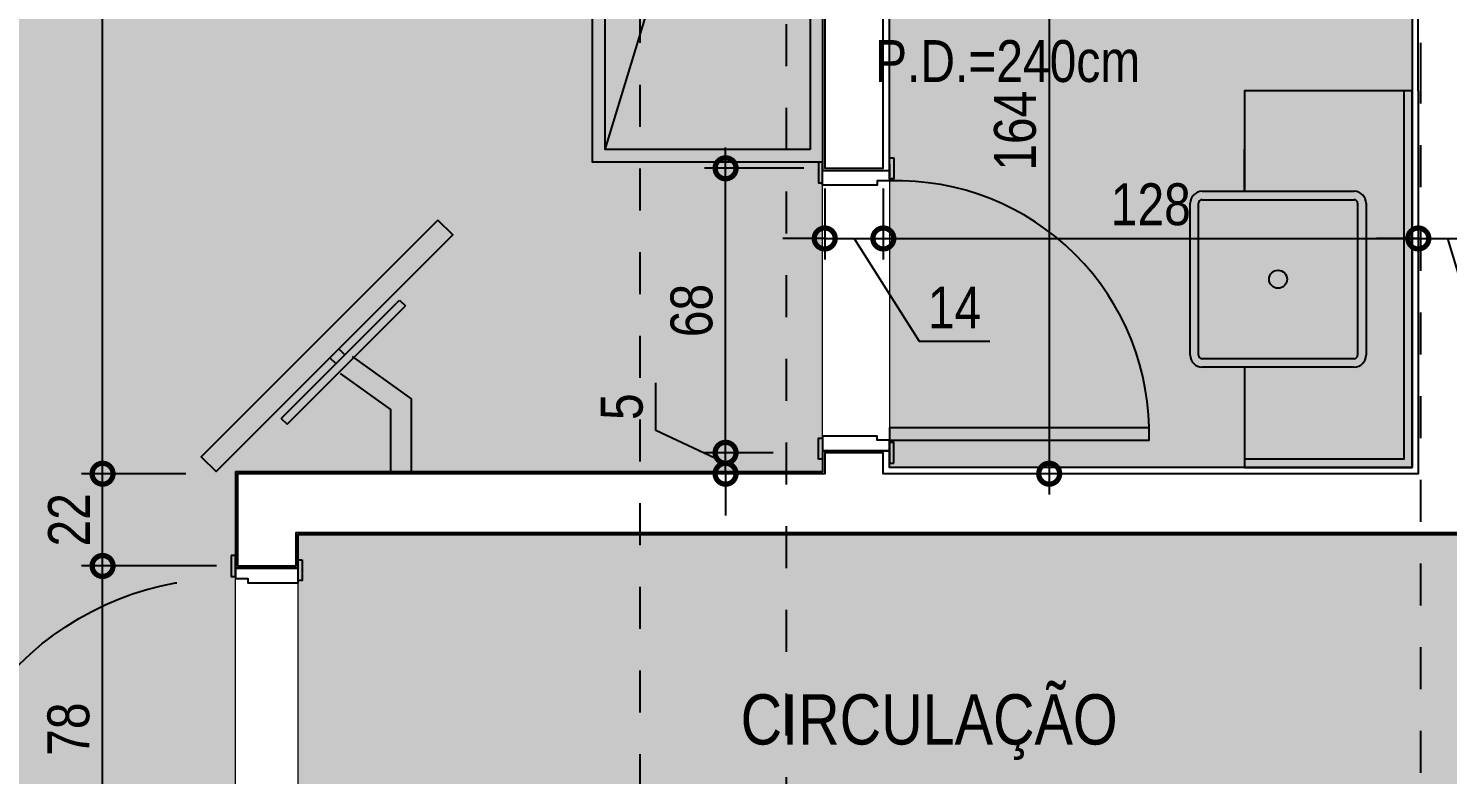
# Model space of a CAD drawing. Header units: metres. Extents: x -41 to 570, y -54 to 184.
# Drawn here: x -34.211 to -30.82, y -50.549 to -48.765 of the extents above; entities that cross this region are included whole.
import ezdxf
from ezdxf.enums import TextEntityAlignment as Align
from ezdxf.xclip import XClip

# ---------------------------------------------------------------- set-up
doc = ezdxf.new("R2010")
doc.units = ezdxf.units.M
doc.header["$XCLIPFRAME"] = 0
doc.linetypes.add('DASHEDX2', pattern=[1.5, 1, -0.5])
doc.linetypes.add('PUC$0$DASHEDX2', pattern=[1.5, 1, -0.5])
for name, color, linetype in [('1', 232, 'DASHEDX2'), ('ARQ-DIM', 2, 'Continuous'), ('ARQ-TXT', 2, 'Continuous'), ('PUC$0$ARQ-ALV ACAB', 4, 'Continuous'), ('PUC$0$ARQ-ALV OSSO', 5, 'Continuous'), ('PUC$0$ARQ-CAX @ 1', 1, 'Continuous'), ('PUC$0$ARQ-HID', 7, 'Continuous'), ('PUC$0$ARQ-MOB', 7, 'Continuous'), ('PUC$0$ARQ-MOB @ 1', 7, 'Continuous'), ('PUC$0$ARQ-PRJ', 7, 'PUC$0$DASHEDX2')]:
    doc.layers.add(name, color=color, linetype=linetype)
doc.layers.add('PUC$0$ARQ-FORRO', color=9, linetype='Continuous', lineweight=5)
doc.styles.add('Adesa', font='ARIALN.TTF')
doc.dimstyles.new('ADESA 1-0050', dxfattribs={"dimtxt": 0.1, "dimasz": 0.1, "dimexe": 0.05, "dimexo": 0.05, "dimgap": 0.03, "dimtad": 1, "dimdec": 1, "dimlfac": 100, "dimzin": 12, "dimtxsty": 'Adesa', "dimblk": 'DOTSMALL', "dimcen": 1, "dimdle": 0.05, "dimclrd": 1, "dimclre": 1, "dimclrt": 256, "dimazin": 3, "dimtm": 1e-09, "dimtfac": 1, "dimtdec": 1, "dimtmove": 1, "dimatfit": 0, "dimldrblk": 'DOTSMALL', "dimfxl": 0.8, "dimtvp": 2, "dimtolj": 1, "dimtzin": 0, "dimarcsym": 0})

# ---------------------------------------------------------------- blocks, each defined once
blk = doc.blocks.new('PUC$0$ARQ-HID-CUBA Q')
for points in [[(-0.1816, 0), (0.1816, 0)], [(-0.1816, -0.11), (0.1816, -0.11)], [(-0.1816, -0.13), (0.1816, -0.13)], [(-0.21, -0.5016), (-0.21, -0.1384)], [(-0.19, -0.5016), (-0.19, -0.1384)], [(0.19, -0.1384), (0.19, -0.5016)], [(0.21, -0.1384), (0.21, -0.5016)], [(-0.21, -0.4), (-0.31, -0.4)], [(0.21, -0.4), (0.31, -0.4)], [(0.1816, -0.51), (-0.1816, -0.51)], [(0.1816, -0.53), (-0.1816, -0.53)], [(0.1816, -0.53), (-0.1816, -0.53)]]:
    blk.add_lwpolyline(points)
blk.add_circle((0, -0.32), 0.0216)
for centre, radius, start, end in [((-0.1816, -0.1384), 0.0284, 90, 180), ((-0.1816, -0.1384), 0.0084, 90, 180), ((0.1816, -0.1384), 0.0284, 0, 90), ((0.1816, -0.1384), 0.0084, 0, 90), ((-0.1816, -0.5016), 0.0284, 180, 270), ((-0.1816, -0.5016), 0.0084, 180, 270), ((0.1816, -0.5016), 0.0284, 270, 0), ((0.1816, -0.5016), 0.0084, 270, 0)]:
    blk.add_arc(centre, radius, start, end)
blk = doc.blocks.new('*U3395')
for points in [[(0, 0), (0, 0.72), (-0.03, 0.72), (-0.03, 0)], [(-0.775, 0.01), (-0.725, 0.01), (-0.725, 0), (-0.775, 0)], [(0.055, 0.01), (0.005, 0.01), (0.005, 0), (0.055, 0)], [(-0.765, -0.16), (-0.715, -0.16), (-0.715, -0.15), (-0.765, -0.15)], [(0.045, -0.16), (-0.005, -0.16), (-0.005, -0.15), (0.045, -0.15)]]:
    blk.add_lwpolyline(points, close=True)
for points in [[(-0.76, 0), (-0.72, 0), (-0.72, -0.03), (-0.71, -0.03), (-0.71, -0.15), (-0.745, -0.15), (-0.745, 0)], [(0.04, 0), (0, 0), (0, -0.03), (-0.01, -0.03), (-0.01, -0.15), (0.025, -0.15), (0.025, 0)]]:
    blk.add_lwpolyline(points)
at = {"layer": 'PUC$0$ARQ-PRJ'}
blk.add_arc((-0.0208, 0.0208), 0.6995, 88.2986, 181.7014, dxfattribs=at)
blk = doc.blocks.new('*U3363')
for points in [[(0, 0), (0, 0.62), (-0.03, 0.62), (-0.03, 0)], [(-0.675, 0.01), (-0.625, 0.01), (-0.625, 0), (-0.675, 0)], [(0.055, 0.01), (0.005, 0.01), (0.005, 0), (0.055, 0)], [(-0.665, -0.17), (-0.615, -0.17), (-0.615, -0.16), (-0.665, -0.16)], [(0.045, -0.17), (-0.005, -0.17), (-0.005, -0.16), (0.045, -0.16)]]:
    blk.add_lwpolyline(points, close=True)
for points in [[(-0.66, 0), (-0.62, 0), (-0.62, -0.03), (-0.61, -0.03), (-0.61, -0.16), (-0.645, -0.16), (-0.645, 0)], [(0.04, 0), (0, 0), (0, -0.03), (-0.01, -0.03), (-0.01, -0.16), (0.025, -0.16), (0.025, 0)]]:
    blk.add_lwpolyline(points)
at = {"layer": 'PUC$0$ARQ-PRJ'}
blk.add_arc((-0.0179, 0.0179), 0.6024, 88.2986, 181.7014, dxfattribs=at)
blk = doc.blocks.new('PUC$0$planta tipo 5 puc')
at = {"layer": 'PUC$0$ARQ-FORRO'}
h = blk.add_hatch(color=256, dxfattribs=at)
h.dxf.hatch_style = 1
h.paths.add_polyline_path([(-29.3883, 0.1856), (-30.6367, 0.1856), (-30.6367, 1.795), (-30.3267, 1.795), (-30.3267, 2.5748), (-29.3883, 2.5747)])
at = {"layer": 'PUC$0$ARQ-ALV ACAB'}
blk.add_lwpolyline([(-29.2283, 2.5848), (-29.2283, 0.8956), (-29.3883, 0.8956), (-29.3883, 2.5747)], dxfattribs=at)
at = {"layer": 'PUC$0$ARQ-ALV ACAB', "elevation": 0}
blk.add_lwpolyline([(-30.6367, 1.795), (-30.6367, 0.1856), (-29.3883, 0.1856), (-29.3883, 0.2256), (-29.2283, 0.2256), (-29.2283, 0.1756), (-27.8251, 0.1756), (-27.8251, -0.0548), (-27.9751, -0.0548), (-27.9751, 0.0256), (-30.7967, 0.0256)], dxfattribs=at)
at = {"layer": 'PUC$0$ARQ-ALV OSSO'}
blk.add_lwpolyline([(-29.2333, 2.5897), (-29.2333, 0.9006), (-29.3733, 0.9006), (-29.3733, 2.5897)], dxfattribs=at)
at = {"layer": 'PUC$0$ARQ-ALV OSSO', "elevation": 0}
for points in [[(-30.6517, 1.0856), (-30.6517, 2)], [(-30.6517, 1.0856), (-30.6517, 0.1706), (-29.3733, 0.1706), (-29.3733, 0.2206), (-29.2333, 0.2206), (-29.2333, 0.1706), (-27.8301, 0.1706), (-27.8301, -0.0498), (-27.9701, -0.0498), (-27.9701, 0.0306), (-30.7917, 0.0306)]]:
    blk.add_lwpolyline(points, dxfattribs=at)
at = {"layer": 'PUC$0$ARQ-FORRO', "elevation": 0}
blk.add_lwpolyline([(-29.3883, 0.1856), (-30.6367, 0.1856), (-30.6367, 1.795), (-30.3267, 1.795), (-30.3267, 2.5748), (-29.3883, 2.5747)], close=True, dxfattribs=at)
at = {"layer": 'PUC$0$ARQ-HID', "lineweight": -2, "elevation": 0}
blk.add_lwpolyline([(-30.2367, 0.4256), (-30.2367, 0.1856), (-30.6367, 0.1856), (-30.6367, 1.0856), (-30.2367, 1.0856), (-30.2367, 0.8456)], dxfattribs=at)
at = {"layer": 'PUC$0$ARQ-HID', "elevation": 0}
for points in [[(-30.6367, 1.0856), (-30.6367, 0.1856), (-30.2367, 0.1856)], [(-30.6167, 1.0856), (-30.6167, 0.2056), (-30.2367, 0.2056)]]:
    blk.add_lwpolyline(points, dxfattribs=at)
at = {"layer": 'PUC$0$ARQ-CAX @ 1', "xscale": -1.000000000000007, "rotation": 90}
blk.add_blockref('*U3363', (-29.3883, 0.2506, 0), dxfattribs=at)
at = {"layer": 'PUC$0$ARQ-CAX @ 1', "rotation": 270}
blk.add_blockref('*U3395', (-27.8251, -0.7998), dxfattribs=at)
at = {"layer": 'PUC$0$ARQ-HID', "lineweight": -2, "xscale": -1.000000000000007, "rotation": 90}
blk.add_blockref('PUC$0$ARQ-HID-CUBA Q', (-30.6367, 0.6356), dxfattribs=at)
blk = doc.blocks.new('PUC$0$pl forro 5')
at = {"layer": 'PUC$0$ARQ-FORRO'}
h = blk.add_hatch(color=256, dxfattribs=at)
h.dxf.hatch_style = 1
h.paths.add_polyline_path([(5.03, 1.165), (7.8516, 1.165), (7.8516, 0.2644), (5.03, 0.2644)])
h = blk.add_hatch(color=256, dxfattribs=at)
h.dxf.hatch_style = 1
h.paths.add_polyline_path([(10.6499, 1.165), (8.0016, 1.165), (8.0016, 0.1144), (6.5983, 0.1144), (6.5984, -2.2947), (10.65, -2.2952)])
at = {"layer": 'PUC$0$ARQ-FORRO', "elevation": 0}
for points in [[(5.03, 1.165), (7.8516, 1.165), (7.8516, 0.2644), (5.03, 0.2644)], [(10.6499, 1.165), (8.0016, 1.165), (8.0016, 0.1144), (6.5983, 0.1144), (6.5984, -2.2947), (10.65, -2.2952)]]:
    blk.add_lwpolyline(points, close=True, dxfattribs=at)
blk = doc.blocks.new('*U3419')
at = {"flags": 128}
for points in [[(1.669, 0), (1.669, 0.55), (0, 0.55), (0, 0)], [(1.639, 0.03), (1.639, 0.52), (0.03, 0.52), (0.03, 0.03)]]:
    blk.add_lwpolyline(points, close=True, dxfattribs=at)
blk.add_lwpolyline([(1.639, 0.52), (0.03, 0.03)], dxfattribs=at)
blk = doc.blocks.new('*U3414')
for p, q in [((-0.2, -0.02), (-0.2, 0)), ((0.2, -0.02), (0.2, 0)), ((-0.015, -0.04), (-0.015, -0.02)), ((0.015, -0.04), (0.015, -0.02))]:
    blk.add_line(p, q)
for points in [[(0.2, 0), (-0.2, 0)], [(0.2, -0.02), (-0.2, -0.02)]]:
    blk.add_lwpolyline(points)
blk.add_lwpolyline([(-0.4, -0.09), (0.4, -0.09), (0.4, -0.04), (-0.4, -0.04)], close=True)
blk = doc.blocks.new('PUC$0$layout opção 5')
at = {"layer": 'PUC$0$ARQ-MOB', "elevation": 0}
for points in [[(-2.9279, 2.1347), (-3.0689, 2.2356), (-3.0689, 2.4096)], [(-2.8988, 2.1753), (-3.0189, 2.2613), (-3.0189, 2.4096)]]:
    blk.add_lwpolyline(points, dxfattribs=at)
at = {"layer": 'PUC$0$ARQ-MOB', "xscale": -1, "rotation": 270}
blk.add_blockref('*U3419', (-4.0517, 0.0006, 0), dxfattribs=at)
at = {"layer": 'PUC$0$ARQ-MOB @ 1', "rotation": 44.99999999999986}
blk.add_blockref('*U3414', (-2.9134, 2.155, 0), dxfattribs=at)
blk = doc.blocks.new('PUC')
at = {"layer": 'PUC$0$ARQ-FORRO'}
blk.add_blockref('PUC$0$pl forro 5', (25.715, 49.7101, 0), dxfattribs=at)
at = {"layer": 'PUC$0$ARQ-HID', "xscale": -1, "rotation": 180}
blk.add_blockref('PUC$0$planta tipo 5 puc', (61.5417, 50.0001, 0), dxfattribs=at)
at = {"layer": 'PUC$0$ARQ-MOB'}
blk.add_blockref('PUC$0$layout opção 5', (36.365, 47.4149, 0), dxfattribs=at)
blk = doc.blocks.new('_DotSmall')
at = {"color": 0, "linetype": 'ByBlock', "const_width": 0.5}
blk.add_lwpolyline([(-0.0625, 0, 1), (0.0625, 0, 1)], format="xyb", close=True, dxfattribs=at)
blk = doc.blocks.new('*D441')
at = {"layer": 'ARQ-DIM', "color": 1, "lineweight": -2, "transparency": 16777216}
for p, q in [((-32.7119, -49.7264), (-32.7119, -49.612)), ((-32.5452, -49.7794), (-32.5452, -49.6794)), ((-32.5452, -49.8044), (-32.7119, -49.7264)), ((-32.4316, -49.7794), (-32.5952, -49.7794)), ((-32.5452, -49.8294), (-32.5452, -49.7794)), ((-32.5452, -49.8294), (-32.5452, -49.7794)), ((-32.4316, -49.8294), (-32.5952, -49.8294)), ((-32.5452, -49.8294), (-32.5452, -49.9294))]:
    blk.add_line(p, q, dxfattribs=at)
at = {"layer": 'Defpoints', "color": 0, "transparency": 16777216}
for p in [(-32.5452, -49.7794), (-32.3816, -49.7794, 0), (-32.3816, -49.8294, 0)]:
    blk.add_point(p, dxfattribs=at)
at = {"layer": 'ARQ-DIM', "color": 1, "lineweight": -2, "transparency": 16777216, "xscale": 0.1, "yscale": 0.1, "zscale": 0.1}
for p, rotation in [((-32.5452, -49.7794), 270), ((-32.5452, -49.8294), 90)]:
    blk.add_blockref('_DotSmall', p, dxfattribs=dict(at, rotation=rotation))
at = {"layer": 'ARQ-DIM', "transparency": 16777216, "insert": (-32.7927, -49.6692), "char_height": 0.1, "attachment_point": 5, "rotation": 90, "style": 'Adesa'}
blk.add_mtext('\\A1;5', dxfattribs=at)
blk = doc.blocks.new('*D442')
at = {"layer": 'ARQ-DIM', "color": 1, "lineweight": -2, "transparency": 16777216}
for p, q in [((-32.5452, -49.8294), (-32.5452, -49.0495)), ((-32.3583, -49.0995), (-32.5952, -49.0995)), ((-32.4316, -49.7794), (-32.5952, -49.7794))]:
    blk.add_line(p, q, dxfattribs=at)
at = {"layer": 'Defpoints', "color": 0, "transparency": 16777216}
for p in [(-32.5452, -49.0995), (-32.3083, -49.0995, 0), (-32.3816, -49.7794, 0)]:
    blk.add_point(p, dxfattribs=at)
at = {"layer": 'ARQ-DIM', "color": 1, "lineweight": -2, "transparency": 16777216, "xscale": 0.1, "yscale": 0.1, "zscale": 0.1}
for p, rotation in [((-32.5452, -49.0995), 90), ((-32.5452, -49.7794), 270)]:
    blk.add_blockref('_DotSmall', p, dxfattribs=dict(at, rotation=rotation))
at = {"layer": 'ARQ-DIM', "transparency": 16777216, "insert": (-32.6262, -49.4394), "char_height": 0.1, "attachment_point": 5, "rotation": 90, "style": 'Adesa'}
blk.add_mtext('\\A1;68', dxfattribs=at)
blk = doc.blocks.new('*D447')
at = {"layer": 'ARQ-DIM', "color": 1, "lineweight": -2, "transparency": 16777216}
for p, q in [((-31.772, -48.14), (-31.772, -49.8794)), ((-31.3717, -48.19), (-31.822, -48.19)), ((-31.3717, -49.8294), (-31.822, -49.8294))]:
    blk.add_line(p, q, dxfattribs=at)
at = {"layer": 'Defpoints', "color": 0, "transparency": 16777216}
for p in [(-31.3217, -48.19), (-31.772, -49.8294), (-31.3217, -49.8294, 0)]:
    blk.add_point(p, dxfattribs=at)
at = {"layer": 'ARQ-DIM', "color": 1, "lineweight": -2, "transparency": 16777216, "xscale": 0.1, "yscale": 0.1, "zscale": 0.1}
for p, rotation in [((-31.772, -48.19), 90), ((-31.772, -49.8294), 270)]:
    blk.add_blockref('_DotSmall', p, dxfattribs=dict(at, rotation=rotation))
at = {"layer": 'ARQ-DIM', "transparency": 16777216, "insert": (-31.8531, -49.0097), "char_height": 0.1, "attachment_point": 5, "rotation": 90, "style": 'Adesa'}
blk.add_mtext('\\A1;164', dxfattribs=at)
blk = doc.blocks.new('*D457')
at = {"layer": 'ARQ-DIM', "color": 1, "lineweight": -2, "transparency": 16777216}
for p, q in [((-34.0338, -50.8799), (-34.0338, -49.9999)), ((-33.8349, -50.0499), (-34.0838, -50.0499)), ((-33.7616, -50.8299), (-34.0838, -50.8299))]:
    blk.add_line(p, q, dxfattribs=at)
at = {"layer": 'Defpoints', "color": 0, "transparency": 16777216}
for p in [(-34.0338, -50.0499), (-33.7849, -50.0499), (-33.7116, -50.8299, 0)]:
    blk.add_point(p, dxfattribs=at)
at = {"layer": 'ARQ-DIM', "color": 1, "lineweight": -2, "transparency": 16777216, "xscale": 0.1, "yscale": 0.1, "zscale": 0.1}
for p, rotation in [((-34.0338, -50.0499), 90), ((-34.0338, -50.8299), 270)]:
    blk.add_blockref('_DotSmall', p, dxfattribs=dict(at, rotation=rotation))
at = {"layer": 'ARQ-DIM', "transparency": 16777216, "insert": (-34.1149, -50.4399), "char_height": 0.1, "attachment_point": 5, "rotation": 90, "style": 'Adesa'}
blk.add_mtext('\\A1;78', dxfattribs=at)
blk = doc.blocks.new('*D474')
at = {"layer": 'ARQ-DIM', "color": 1, "lineweight": -2, "transparency": 16777216}
for p, q in [((-30.89, -49.1294), (-30.89, -49.3172)), ((-32.1683, -49.1495), (-32.1683, -49.3172)), ((-32.2183, -49.2672), (-30.84, -49.2672))]:
    blk.add_line(p, q, dxfattribs=at)
at = {"layer": 'Defpoints', "color": 0, "transparency": 16777216}
for p in [(-32.1683, -49.0995), (-30.89, -49.0794, 0), (-30.89, -49.2672)]:
    blk.add_point(p, dxfattribs=at)
at = {"layer": 'ARQ-DIM', "color": 1, "lineweight": -2, "transparency": 16777216, "xscale": 0.1, "yscale": 0.1, "zscale": 0.1, "rotation": 180}
blk.add_blockref('_DotSmall', (-32.1683, -49.2672), dxfattribs=at)
at = {"layer": 'ARQ-DIM', "color": 1, "lineweight": -2, "transparency": 16777216, "xscale": 0.1, "yscale": 0.1, "zscale": 0.1}
blk.add_blockref('_DotSmall', (-30.89, -49.2672), dxfattribs=at)
at = {"layer": 'ARQ-DIM', "transparency": 16777216, "insert": (-31.5292, -49.1861), "char_height": 0.1, "attachment_point": 5, "style": 'Adesa'}
blk.add_mtext('\\A1;128', dxfattribs=at)
blk = doc.blocks.new('*D475')
at = {"layer": 'ARQ-DIM', "color": 1, "lineweight": -2, "transparency": 16777216}
for p, q in [((-30.89, -49.1294), (-30.89, -49.3172)), ((-30.75, -49.1294), (-30.75, -49.3172)), ((-30.89, -49.2672), (-30.99, -49.2672)), ((-30.89, -49.2672), (-30.75, -49.2672)), ((-30.89, -49.2672), (-30.75, -49.2672)), ((-30.82, -49.2672), (-30.7463, -49.5128)), ((-30.75, -49.2672), (-30.65, -49.2672)), ((-30.7463, -49.5128), (-30.5768, -49.5128))]:
    blk.add_line(p, q, dxfattribs=at)
at = {"layer": 'Defpoints', "color": 0, "transparency": 16777216}
for p in [(-30.89, -49.0794, 0), (-30.75, -49.0794), (-30.75, -49.2672)]:
    blk.add_point(p, dxfattribs=at)
at = {"layer": 'ARQ-DIM', "color": 1, "lineweight": -2, "transparency": 16777216, "xscale": 0.1, "yscale": 0.1, "zscale": 0.1}
blk.add_blockref('_DotSmall', (-30.89, -49.2672), dxfattribs=at)
at = {"layer": 'ARQ-DIM', "color": 1, "lineweight": -2, "transparency": 16777216, "xscale": 0.1, "yscale": 0.1, "zscale": 0.1, "rotation": 180}
blk.add_blockref('_DotSmall', (-30.75, -49.2672), dxfattribs=at)
at = {"layer": 'ARQ-DIM', "transparency": 16777216, "insert": (-30.6616, -49.4326), "char_height": 0.1, "attachment_point": 5, "style": 'Adesa'}
blk.add_mtext('\\A1;14', dxfattribs=at)
blk = doc.blocks.new('*D548')
at = {"layer": 'ARQ-DIM', "color": 1, "lineweight": -2, "transparency": 16777216}
for p, q in [((-34.0338, -50.0999), (-34.0338, -49.7794)), ((-33.8349, -49.8294), (-34.0838, -49.8294)), ((-33.7616, -50.0499), (-34.0838, -50.0499))]:
    blk.add_line(p, q, dxfattribs=at)
at = {"layer": 'Defpoints', "color": 0, "transparency": 16777216}
for p in [(-34.0338, -49.8294), (-33.7849, -49.8294, 0), (-33.7116, -50.0499, 0)]:
    blk.add_point(p, dxfattribs=at)
at = {"layer": 'ARQ-DIM', "color": 1, "lineweight": -2, "transparency": 16777216, "xscale": 0.1, "yscale": 0.1, "zscale": 0.1}
for p, rotation in [((-34.0338, -49.8294), 90), ((-34.0338, -50.0499), 270)]:
    blk.add_blockref('_DotSmall', p, dxfattribs=dict(at, rotation=rotation))
at = {"layer": 'ARQ-DIM', "transparency": 16777216, "insert": (-34.114, -49.9396), "char_height": 0.1, "attachment_point": 5, "rotation": 90, "style": 'Adesa'}
blk.add_mtext('\\A1;22', dxfattribs=at)
blk = doc.blocks.new('*D549')
at = {"layer": 'ARQ-DIM', "color": 1, "lineweight": -2, "transparency": 16777216}
for p, q in [((-34.0338, -49.8794), (-34.0338, -47.3605)), ((-33.8349, -47.4105), (-34.0838, -47.4105)), ((-33.8349, -49.8294), (-34.0838, -49.8294))]:
    blk.add_line(p, q, dxfattribs=at)
at = {"layer": 'Defpoints', "color": 0, "transparency": 16777216}
for p in [(-34.0338, -47.4105), (-33.7849, -47.4105, -0.0001), (-33.7849, -49.8294, 0)]:
    blk.add_point(p, dxfattribs=at)
at = {"layer": 'ARQ-DIM', "color": 1, "lineweight": -2, "transparency": 16777216, "xscale": 0.1, "yscale": 0.1, "zscale": 0.1}
for p, rotation in [((-34.0338, -47.4105), 90), ((-34.0338, -49.8294), 270)]:
    blk.add_blockref('_DotSmall', p, dxfattribs=dict(at, rotation=rotation))
at = {"layer": 'ARQ-DIM', "transparency": 16777216, "insert": (-34.114, -48.6199), "char_height": 0.1, "attachment_point": 5, "rotation": 90, "style": 'Adesa'}
blk.add_mtext('\\A1;242', dxfattribs=at)
blk = doc.blocks.new('*D631')
at = {"layer": 'ARQ-DIM', "color": 1, "lineweight": -2, "transparency": 16777216}
for p, q in [((-32.3083, -49.1474), (-32.3083, -49.3172)), ((-32.1683, -49.1474), (-32.1683, -49.3172)), ((-32.3083, -49.2672), (-32.4083, -49.2672)), ((-32.3083, -49.2672), (-32.1683, -49.2672)), ((-32.3083, -49.2672), (-32.1683, -49.2672)), ((-32.2383, -49.2672), (-32.0829, -49.5123)), ((-32.1683, -49.2672), (-32.0683, -49.2672)), ((-32.0829, -49.5123), (-31.9135, -49.5123))]:
    blk.add_line(p, q, dxfattribs=at)
at = {"layer": 'Defpoints', "color": 0, "transparency": 16777216}
for p in [(-32.3083, -49.0974, 0), (-32.1683, -49.0974, 0), (-32.1683, -49.2672)]:
    blk.add_point(p, dxfattribs=at)
at = {"layer": 'ARQ-DIM', "color": 1, "lineweight": -2, "transparency": 16777216, "xscale": 0.1, "yscale": 0.1, "zscale": 0.1}
blk.add_blockref('_DotSmall', (-32.3083, -49.2672), dxfattribs=at)
at = {"layer": 'ARQ-DIM', "color": 1, "lineweight": -2, "transparency": 16777216, "xscale": 0.1, "yscale": 0.1, "zscale": 0.1, "rotation": 180}
blk.add_blockref('_DotSmall', (-32.1683, -49.2672), dxfattribs=at)
at = {"layer": 'ARQ-DIM', "transparency": 16777216, "insert": (-31.9982, -49.4321), "char_height": 0.1, "attachment_point": 5, "style": 'Adesa'}
blk.add_mtext('\\A1;14', dxfattribs=at)
blk = doc.blocks.new('est-lo-08-6sa-r00')
at = {"layer": '1'}
for points in [[(-2927.247343, -1005.010217), (-2894.730001, -1082.921258)], [(-2880.053853, -1511.402156), (-3078.606125, -1035.674012)], [(-3110.905803, -1049.154768), (-2912.353531, -1524.882912)], [(-2894.730001, -1082.921258), (-2746.02746, -1439.210199)]]:
    blk.add_lwpolyline(points, dxfattribs=at)

msp = doc.modelspace()

# ---------------------------------------------------------------- block references
at = {"rotation": 180}
msp.add_blockref('PUC', (0, 0), dxfattribs=at)
at = {"linetype": 'Continuous'}
ref = msp.add_blockref('est-lo-08-6sa-r00', (0, -50), dxfattribs=dict(at, xscale=0.01, yscale=0.01, zscale=0.01, rotation=337.346050855639))
XClip(ref).set_block_clipping_path([(-3617.8293247107, -1968.6238684088), (2309.2219967837, 505.1199023612), (1831.3677091607, 1650.0512895176), (-4095.6836123336, -823.6924812524)])

# ---------------------------------------------------------------- texts
at = {"layer": 'ARQ-TXT', "style": 'Adesa'}
for s, height, p in [('P.D.=240cm', 0.1, (-31.8712, -48.8431, 0)), ('CIRCULAÇÃO', 0.12, (-32.0588, -50.4185, 0))]:
    msp.add_text(s, height=height, dxfattribs=at).set_placement(p, align=Align.MIDDLE)

# ---------------------------------------------------------------- dimensions: what is measured, and where the dimension line sits
at = {"layer": 'ARQ-DIM'}
for base, p1, p2, picture, middle in [((-34.0338, -47.4105), (-33.7849, -49.8294, 0), (-33.7849, -47.4105, -0.0001), '*D549', (-34.114, -48.6199)), ((-31.772, -49.8294), (-31.3217, -48.19), (-31.3217, -49.8294, 0), '*D447', (-31.8531, -49.0097))]:
    dim = msp.add_linear_dim(base=base, p1=p1, p2=p2, angle=90, dimstyle='ADESA 1-0050', override={"dimdec": 0}, dxfattribs=at)
    dim.commit()
    dim.dimension.update_dxf_attribs({"geometry": picture, "text_midpoint": middle})
for base, p1, p2, picture, middle in [((-32.5452, -49.0995), (-32.3816, -49.7794, 0), (-32.3083, -49.0995, 0), '*D442', (-32.6262, -49.4394)), ((-34.03384, -49.8294), (-33.71155, -50.04988, 0), (-33.78485, -49.8294, 0), '*D548', (-34.11405, -49.93964)), ((-34.0338, -50.0499), (-33.7116, -50.8299, 0), (-33.7849, -50.0499), '*D457', (-34.1149, -50.4399))]:
    dim = msp.add_linear_dim(base=base, p1=p1, p2=p2, angle=90, dimstyle='ADESA 1-0050', dxfattribs=at)
    dim.commit()
    dim.dimension.update_dxf_attribs({"geometry": picture, "text_midpoint": middle})
for base, p1, p2, angle, picture, middle in [((-32.1683, -49.2672), (-32.3083, -49.0974, 0), (-32.1683, -49.0974, 0), 180, '*D631', (-32.0529, -49.5123)), ((-32.5452, -49.7794), (-32.3816, -49.8294, 0), (-32.3816, -49.7794, 0), 90, '*D441', (-32.7119, -49.6964))]:
    dim = msp.add_linear_dim(base=base, p1=p1, p2=p2, angle=angle, dimstyle='ADESA 1-0050', dxfattribs=at)
    dim.commit()
    dim.dimension.update_dxf_attribs({"geometry": picture, "text_midpoint": middle, "dimtype": 160})
dim = msp.add_linear_dim(base=(-30.89, -49.2672, 0), p1=(-32.1683, -49.0995, 0), p2=(-30.89, -49.0794, 0), dimstyle='ADESA 1-0050', override={"dimdec": 0}, dxfattribs=at)
dim.commit()
dim.dimension.update_dxf_attribs({"geometry": '*D474', "text_midpoint": (-31.5292, -49.1861, 0)})
dim = msp.add_linear_dim(base=(-30.75, -49.2672, 0), p1=(-30.89, -49.0794, 0), p2=(-30.75, -49.0794, 0), dimstyle='ADESA 1-0050', dxfattribs=at)
dim.commit()
dim.dimension.update_dxf_attribs({"geometry": '*D475', "text_midpoint": (-30.7163, -49.4326, 0)})

doc.saveas('drawing.dxf')
